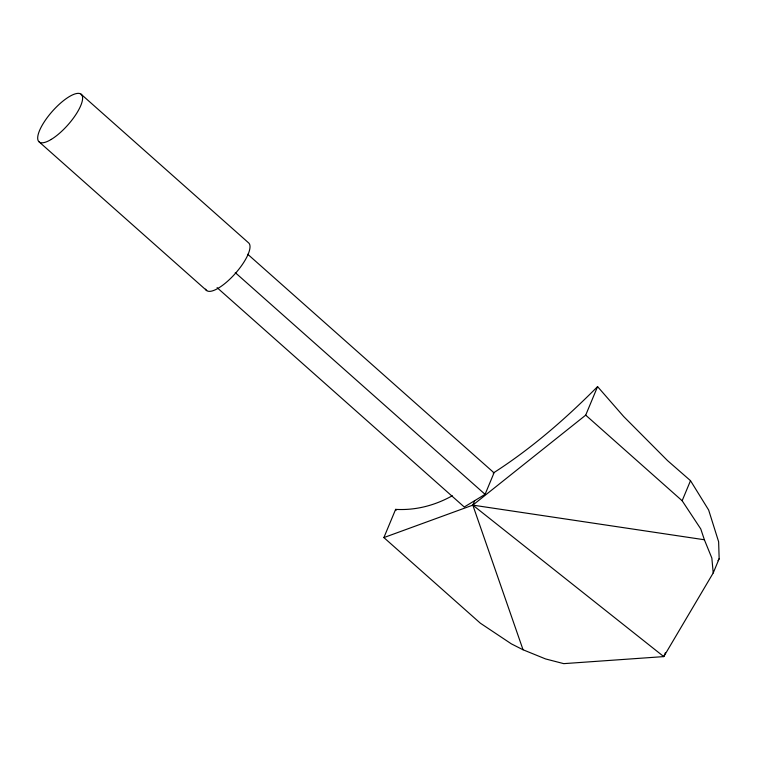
<?xml version="1.0" encoding="UTF-8"?>
<svg xmlns="http://www.w3.org/2000/svg" width="757" height="757" viewBox="0 0 757 757"><rect width="100%" height="100%" fill="white"/><g stroke="black" fill="none" stroke-linecap="round" stroke-linejoin="round"><path stroke-width="1.14" d="M493.204 473.078C531.423 448.608 565.64 418.753 597.576 386.619L623.673 416.52L667.504 460.578L690.507 480.667L708.656 510.029L718.63 541.757L719.15 558.713L713.217 572.964L663.775 656.603L563.747 663.643L545.56 658.931L523.049 649.771L511.363 643.866L480.335 623.181L383.884 537.584L395.627 509.376C415.678 510.521 434.887 505.468 452.326 495.759M474.677 500.67L472.822 505.127L523.049 649.771M217.089 287.651L464.268 507.001L485.086 494.34L494.037 472.832L247.747 254.267M383.884 537.584L472.822 505.127L585.7 415.148L597.576 386.619M713.217 572.964L711.845 558.051L704.379 539.76L700.774 528.954L682.152 500.746L690.507 480.667M665.46 652.562L663.775 656.603L472.822 505.127L704.379 539.76M718.033 560.71L719.15 558.713M585.7 415.148L682.152 500.746M81.008 94.142L248.419 242.713A31.766 10.333 -48.4 0 1 234.027 274.905A31.766 10.333 -48.4 0 1 205.573 289.146M235.266 272.634L485.086 494.34M39.288 142.023L206.708 290.593M395.627 509.376L396.337 510.19M51.277 139.392A31.766 10.333 -48.4 0 0 82.456 96.565A31.766 10.333 -48.4 0 0 46.716 118.3A31.766 10.333 -48.4 0 0 51.277 139.392"/></g></svg>
